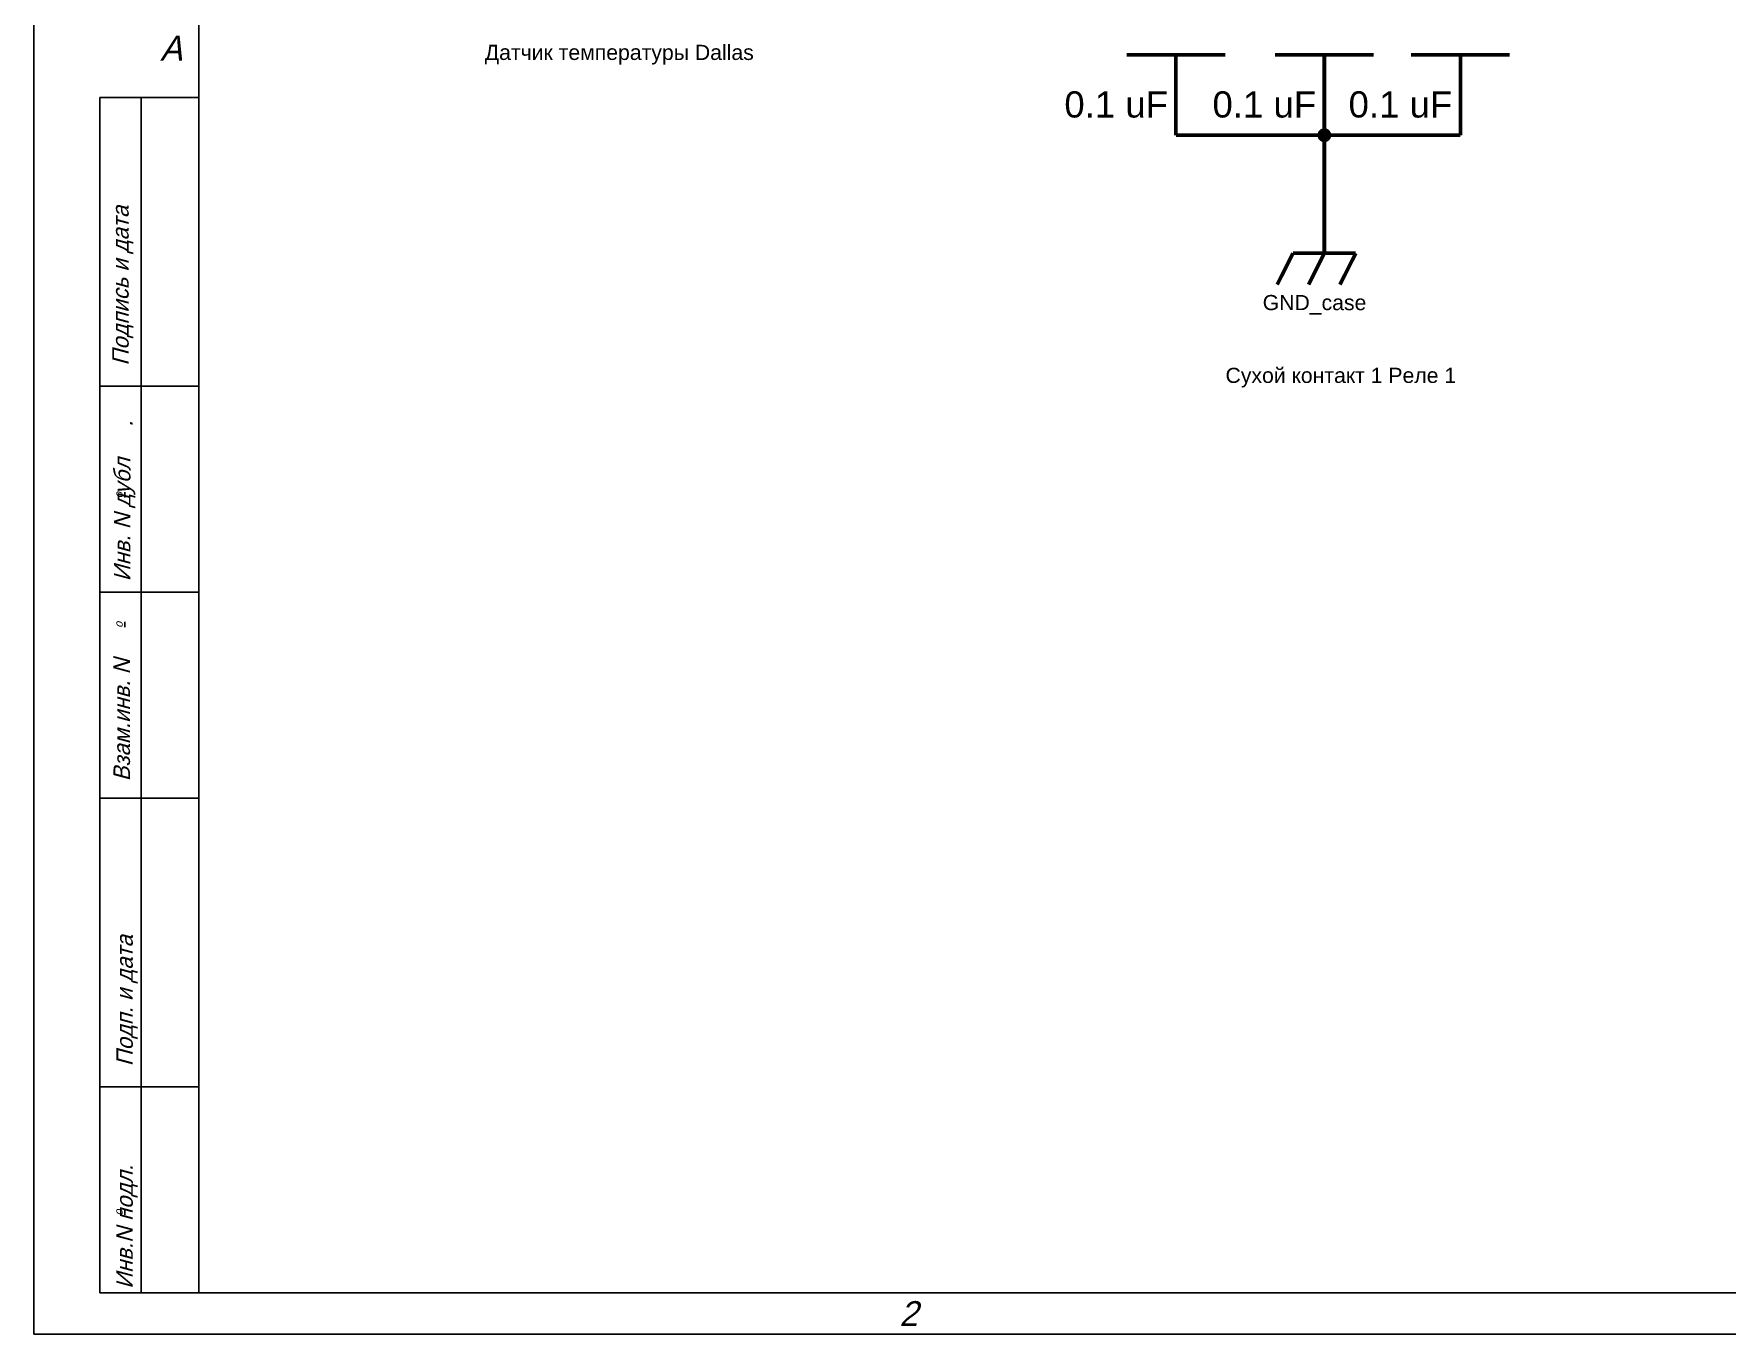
# Model space of a CAD drawing. Header units: millimetres. Extents: x 0 to 420, y 0 to 297.
# Drawn here: x 0 to 205.4, y 0 to 157.7 of the extents above; entities that cross this region are included whole.
import ezdxf
from ezdxf.enums import TextEntityAlignment as Align

# ---------------------------------------------------------------- set-up
doc = ezdxf.new("R2010")
doc.units = ezdxf.units.MM
doc.layers.add('FORMATKA', color=12, linetype='Continuous')
doc.layers.add('Sheet', color=255, linetype='Continuous')
doc.styles.get("Standard").update_dxf_attribs({"font": 'arial.ttf'})
doc.styles.add('TXT', font='tx.shx', dxfattribs={"oblique": 15, "height": 2})

# ---------------------------------------------------------------- blocks, each defined once
blk = doc.blocks.new('A$C4EF315D5')
at = {"layer": 'FORMATKA', "color": 4}
for p, q in [((29.54, -167.06), (41.54, -167.06)), ((29.54, -312.06), (29.54, -167.06)), ((34.54, -312.06), (34.54, -167.06)), ((41.54, -202.06), (29.54, -202.06)), ((41.54, -227.06), (29.54, -227.06)), ((41.54, -252.06), (29.54, -252.06)), ((41.54, -287.06), (29.54, -287.06)), ((41.54, -312.06), (29.54, -312.06))]:
    blk.add_line(p, q, dxfattribs=at)
at = {"layer": 'FORMATKA'}
for p, q in [((32.54, -215.57), (32.54, -214.94)), ((32.54, -231.3), (32.54, -230.67)), ((32.54, -302.59), (32.54, -301.96))]:
    blk.add_line(p, q, dxfattribs=at)
at = {"layer": 'FORMATKA', "color": 12}
blk.add_lwpolyline([(21.52, -317.06), (21.52, -20.06), (441.52, -20.06), (441.52, -317.06)], close=True, dxfattribs=at)
at = {"layer": 'FORMATKA', "color": 4}
blk.add_lwpolyline([(41.52, -312.06), (41.52, -25.06), (436.52, -25.06), (436.52, -312.06), (41.52, -312.06)], dxfattribs=at)
at = {"layer": 'FORMATKA', "color": 12, "style": 'TXT', "oblique": 15}
for s, p in [('А', (36.84, -162.56)), ('2', (126.52, -316.06))]:
    blk.add_text(s, height=3, dxfattribs=at).set_placement(p)
at = {"layer": 'FORMATKA', "style": 'TXT', "oblique": 15}
for s, height, p in [('Подпись и дата', 2, (33.02, -199.56)), ('.', 2, (33.51, -206.99)), ('Инв. N дубл', 2, (33.23, -225.73)), ('о', 1, (32.3, -215.65)), ('о', 1, (32.3, -231.38)), ('Взам.инв. N', 2, (33.18, -249.99)), ('Подп. и дата', 2, (33.52, -284.56)), ('Инв.N подл.', 2, (33.52, -311.56)), ('о', 1, (32.3, -302.68))]:
    blk.add_text(s, height=height, rotation=90, dxfattribs=at).set_placement(p)
for tag, height, rotation, p in [('ОБОЗНАЧЕНИЕ', 3.8, 180, (77.02, -30.56)), ('ПЕРВ.ПРИМЕНЕНИЕ', 3.3, 90, (39.52, -55.56))]:
    blk.add_attdef(tag, text='', height=height, rotation=rotation, dxfattribs=at).set_placement(p, align=Align.CENTER)
for tag, height, p in [('ОБОЗНАЧЕНИЕ', 5, (375.52, -268.06)), ('НАИМЕНОВАНИЕ1', 3, (352.02, -280.06)), ('МАСШТАБ', 5, (426.52, -287.06)), ('НАИМЕНОВАНИЕ2', 4, (352.02, -288.06)), ('НАИМЕНОВАНИЕ3', 2.5, (352.02, -295.56))]:
    blk.add_attdef(tag, text='', height=height, dxfattribs=at).set_placement(p, align=Align.CENTER)
for tag, p, height in [('РАЗРАБОТАЛ', (270.02, -285.56), 2), ('ПРОВЕРИЛ', (270.02, -290.56), 2), ('Т.КОНТР', (270.02, -295.56), 2), ('ЛИСТ', (400.02, -296.06), 2.5), ('ЛИСТОВ', (423.02, -296.06), 2.5), ('Н.КОНТР', (270.02, -305.56), 2), ('УТВЕРДИЛ', (270.02, -310.56), 2)]:
    blk.add_attdef(tag, p, '', height=height, dxfattribs=at)

msp = doc.modelspace()

# ---------------------------------------------------------------- linework, layer by layer
at = {"layer": 'Sheet', "color": 0}
for points, const_width in [([(132.55, 155.2), (144.55, 155.2)], 0.45), ([(138.55, 155.2), (138.55, 145.56)], 0.45), ([(150.55, 155.2), (162.55, 155.2)], 0.45), ([(156.55, 155.2), (156.55, 145.56)], 0.45), ([(167.05, 155.2), (179.05, 155.2)], 0.45), ([(173.05, 155.2), (173.05, 145.56)], 0.45), ([(138.55, 152.94), (138.55, 145.44)], 0.45), ([(156.55, 152.94), (156.55, 145.44)], 0.45), ([(173.05, 152.94), (173.05, 145.44)], 0.45), ([(155.79, 145.44), (155.79, 145.48), (155.79, 145.52), (155.8, 145.56), (155.8, 145.59), (155.81, 145.63), (155.82, 145.67), (155.84, 145.71), (155.85, 145.74), (155.86, 145.78), (155.88, 145.81), (155.9, 145.84), (155.91, 145.87), (155.94, 145.9), (155.96, 145.93), (155.99, 145.96), (156.01, 145.98), (156.03, 146.01), (156.07, 146.03), (156.1, 146.05), (156.12, 146.08), (156.15, 146.09), (156.18, 146.11), (156.22, 146.13), (156.26, 146.14), (156.29, 146.16), (156.32, 146.17), (156.36, 146.18), (156.4, 146.19), (156.43, 146.2), (156.47, 146.21), (156.51, 146.21), (156.55, 146.21)], 0.149), ([(155.79, 145.44), (155.79, 145.48), (155.79, 145.52), (155.8, 145.56), (155.8, 145.59), (155.81, 145.63), (155.82, 145.67), (155.84, 145.71), (155.85, 145.74), (155.86, 145.78), (155.88, 145.81), (155.9, 145.84), (155.91, 145.87), (155.94, 145.9), (155.96, 145.93), (155.99, 145.96), (156.01, 145.98), (156.03, 146.01), (156.07, 146.03), (156.1, 146.05), (156.12, 146.08), (156.15, 146.09), (156.18, 146.11), (156.22, 146.13), (156.26, 146.14), (156.29, 146.16), (156.32, 146.17), (156.36, 146.18), (156.4, 146.19), (156.43, 146.2), (156.47, 146.21), (156.51, 146.21), (156.55, 146.21)], 0.149), ([(155.79, 145.44), (155.79, 145.48), (155.79, 145.52), (155.8, 145.56), (155.8, 145.59), (155.81, 145.63), (155.82, 145.67), (155.84, 145.71), (155.85, 145.74), (155.86, 145.78), (155.88, 145.81), (155.9, 145.84), (155.91, 145.87), (155.94, 145.9), (155.96, 145.93), (155.99, 145.96), (156.01, 145.98), (156.03, 146.01), (156.07, 146.03), (156.1, 146.05), (156.12, 146.08), (156.15, 146.09), (156.18, 146.11), (156.22, 146.13), (156.26, 146.14), (156.29, 146.16), (156.32, 146.17), (156.36, 146.18), (156.4, 146.19), (156.43, 146.2), (156.47, 146.21), (156.51, 146.21), (156.55, 146.21)], 0.149), ([(155.79, 145.44), (155.79, 145.48), (155.79, 145.52), (155.8, 145.56), (155.8, 145.59), (155.81, 145.63), (155.82, 145.67), (155.84, 145.71), (155.85, 145.74), (155.86, 145.78), (155.88, 145.81), (155.9, 145.84), (155.91, 145.87), (155.94, 145.9), (155.96, 145.93), (155.99, 145.96), (156.01, 145.98), (156.03, 146.01), (156.07, 146.03), (156.1, 146.05), (156.12, 146.08), (156.15, 146.09), (156.18, 146.11), (156.22, 146.13), (156.26, 146.14), (156.29, 146.16), (156.32, 146.17), (156.36, 146.18), (156.4, 146.19), (156.43, 146.2), (156.47, 146.21), (156.51, 146.21), (156.55, 146.21)], 0.149), ([(155.79, 145.44), (155.79, 145.48), (155.79, 145.52), (155.8, 145.56), (155.8, 145.59), (155.81, 145.63), (155.82, 145.67), (155.84, 145.71), (155.85, 145.74), (155.86, 145.78), (155.88, 145.81), (155.9, 145.84), (155.91, 145.87), (155.94, 145.9), (155.96, 145.93), (155.99, 145.96), (156.01, 145.98), (156.03, 146.01), (156.07, 146.03), (156.1, 146.05), (156.12, 146.08), (156.15, 146.09), (156.18, 146.11), (156.22, 146.13), (156.26, 146.14), (156.29, 146.16), (156.32, 146.17), (156.36, 146.18), (156.4, 146.19), (156.43, 146.2), (156.47, 146.21), (156.51, 146.21), (156.55, 146.21)], 0.149), ([(155.79, 145.44), (155.79, 145.48), (155.79, 145.52), (155.8, 145.56), (155.8, 145.59), (155.81, 145.63), (155.82, 145.67), (155.84, 145.71), (155.85, 145.74), (155.86, 145.78), (155.88, 145.81), (155.9, 145.84), (155.91, 145.87), (155.94, 145.9), (155.96, 145.93), (155.99, 145.96), (156.01, 145.98), (156.03, 146.01), (156.07, 146.03), (156.1, 146.05), (156.12, 146.08), (156.15, 146.09), (156.18, 146.11), (156.22, 146.13), (156.26, 146.14), (156.29, 146.16), (156.32, 146.17), (156.36, 146.18), (156.4, 146.19), (156.43, 146.2), (156.47, 146.21), (156.51, 146.21), (156.55, 146.21)], 0.149), ([(155.79, 145.44), (155.79, 145.48), (155.79, 145.52), (155.8, 145.56), (155.8, 145.59), (155.81, 145.63), (155.82, 145.67), (155.84, 145.71), (155.85, 145.74), (155.86, 145.78), (155.88, 145.81), (155.9, 145.84), (155.91, 145.87), (155.94, 145.9), (155.96, 145.93), (155.99, 145.96), (156.01, 145.98), (156.03, 146.01), (156.07, 146.03), (156.1, 146.05), (156.12, 146.08), (156.15, 146.09), (156.18, 146.11), (156.22, 146.13), (156.26, 146.14), (156.29, 146.16), (156.32, 146.17), (156.36, 146.18), (156.4, 146.19), (156.43, 146.2), (156.47, 146.21), (156.51, 146.21), (156.55, 146.21)], 0.149), ([(155.79, 145.44), (155.79, 145.48), (155.79, 145.52), (155.8, 145.56), (155.8, 145.59), (155.81, 145.63), (155.82, 145.67), (155.84, 145.71), (155.85, 145.74), (155.86, 145.78), (155.88, 145.81), (155.9, 145.84), (155.91, 145.87), (155.94, 145.9), (155.96, 145.93), (155.99, 145.96), (156.01, 145.98), (156.03, 146.01), (156.07, 146.03), (156.1, 146.05), (156.12, 146.08), (156.15, 146.09), (156.18, 146.11), (156.22, 146.13), (156.26, 146.14), (156.29, 146.16), (156.32, 146.17), (156.36, 146.18), (156.4, 146.19), (156.43, 146.2), (156.47, 146.21), (156.51, 146.21), (156.55, 146.21)], 0.149), ([(155.79, 145.44), (155.79, 145.48), (155.79, 145.52), (155.8, 145.56), (155.8, 145.59), (155.81, 145.63), (155.82, 145.67), (155.84, 145.71), (155.85, 145.74), (155.86, 145.78), (155.88, 145.81), (155.9, 145.84), (155.91, 145.87), (155.94, 145.9), (155.96, 145.93), (155.99, 145.96), (156.01, 145.98), (156.03, 146.01), (156.07, 146.03), (156.1, 146.05), (156.12, 146.08), (156.15, 146.09), (156.18, 146.11), (156.22, 146.13), (156.26, 146.14), (156.29, 146.16), (156.32, 146.17), (156.36, 146.18), (156.4, 146.19), (156.43, 146.2), (156.47, 146.21), (156.51, 146.21), (156.55, 146.21)], 0.149), ([(155.79, 145.44), (155.79, 145.48), (155.79, 145.52), (155.8, 145.56), (155.8, 145.59), (155.81, 145.63), (155.82, 145.67), (155.84, 145.71), (155.85, 145.74), (155.86, 145.78), (155.88, 145.81), (155.9, 145.84), (155.91, 145.87), (155.94, 145.9), (155.96, 145.93), (155.99, 145.96), (156.01, 145.98), (156.03, 146.01), (156.07, 146.03), (156.1, 146.05), (156.12, 146.08), (156.15, 146.09), (156.18, 146.11), (156.22, 146.13), (156.26, 146.14), (156.29, 146.16), (156.32, 146.17), (156.36, 146.18), (156.4, 146.19), (156.43, 146.2), (156.47, 146.21), (156.51, 146.21), (156.55, 146.21)], 0.149), ([(155.79, 145.44), (155.79, 145.48), (155.79, 145.52), (155.8, 145.56), (155.8, 145.59), (155.81, 145.63), (155.82, 145.67), (155.84, 145.71), (155.85, 145.74), (155.86, 145.78), (155.88, 145.81), (155.9, 145.84), (155.91, 145.87), (155.94, 145.9), (155.96, 145.93), (155.99, 145.96), (156.01, 145.98), (156.03, 146.01), (156.07, 146.03), (156.1, 146.05), (156.12, 146.08), (156.15, 146.09), (156.18, 146.11), (156.22, 146.13), (156.26, 146.14), (156.29, 146.16), (156.32, 146.17), (156.36, 146.18), (156.4, 146.19), (156.43, 146.2), (156.47, 146.21), (156.51, 146.21), (156.55, 146.21)], 0.149), ([(155.79, 145.44), (155.79, 145.48), (155.79, 145.52), (155.8, 145.56), (155.8, 145.59), (155.81, 145.63), (155.82, 145.67), (155.84, 145.71), (155.85, 145.74), (155.86, 145.78), (155.88, 145.81), (155.9, 145.84), (155.91, 145.87), (155.94, 145.9), (155.96, 145.93), (155.99, 145.96), (156.01, 145.98), (156.03, 146.01), (156.07, 146.03), (156.1, 146.05), (156.12, 146.08), (156.15, 146.09), (156.18, 146.11), (156.22, 146.13), (156.26, 146.14), (156.29, 146.16), (156.32, 146.17), (156.36, 146.18), (156.4, 146.19), (156.43, 146.2), (156.47, 146.21), (156.51, 146.21), (156.55, 146.21)], 0.149), ([(155.79, 145.44), (155.79, 145.48), (155.79, 145.52), (155.8, 145.56), (155.8, 145.59), (155.81, 145.63), (155.82, 145.67), (155.84, 145.71), (155.85, 145.74), (155.86, 145.78), (155.88, 145.81), (155.9, 145.84), (155.91, 145.87), (155.94, 145.9), (155.96, 145.93), (155.99, 145.96), (156.01, 145.98), (156.03, 146.01), (156.07, 146.03), (156.1, 146.05), (156.12, 146.08), (156.15, 146.09), (156.18, 146.11), (156.22, 146.13), (156.26, 146.14), (156.29, 146.16), (156.32, 146.17), (156.36, 146.18), (156.4, 146.19), (156.43, 146.2), (156.47, 146.21), (156.51, 146.21), (156.55, 146.21)], 0.149), ([(155.79, 145.44), (155.79, 145.48), (155.79, 145.52), (155.8, 145.56), (155.8, 145.59), (155.81, 145.63), (155.82, 145.67), (155.84, 145.71), (155.85, 145.74), (155.86, 145.78), (155.88, 145.81), (155.9, 145.84), (155.91, 145.87), (155.94, 145.9), (155.96, 145.93), (155.99, 145.96), (156.01, 145.98), (156.03, 146.01), (156.07, 146.03), (156.1, 146.05), (156.12, 146.08), (156.15, 146.09), (156.18, 146.11), (156.22, 146.13), (156.26, 146.14), (156.29, 146.16), (156.32, 146.17), (156.36, 146.18), (156.4, 146.19), (156.43, 146.2), (156.47, 146.21), (156.51, 146.21), (156.55, 146.21)], 0.149), ([(156.55, 146.21), (156.55, 146.21)], 0.149), ([(156.55, 146.21), (156.59, 146.21), (156.63, 146.21), (156.67, 146.2), (156.7, 146.19), (156.74, 146.18), (156.78, 146.17), (156.81, 146.16), (156.84, 146.14), (156.88, 146.13), (156.92, 146.11), (156.95, 146.09), (156.98, 146.08), (157, 146.05), (157.03, 146.03), (157.07, 146.01), (157.09, 145.98), (157.11, 145.96), (157.14, 145.93), (157.16, 145.9), (157.18, 145.87), (157.2, 145.84), (157.22, 145.81), (157.24, 145.78), (157.25, 145.74), (157.26, 145.71), (157.28, 145.67), (157.29, 145.63), (157.3, 145.59), (157.3, 145.56), (157.31, 145.52), (157.31, 145.48), (157.31, 145.44)], 0.149), ([(156.55, 146.21), (156.55, 146.21)], 0.149), ([(156.55, 146.21), (156.59, 146.21), (156.63, 146.21), (156.67, 146.2), (156.7, 146.19), (156.74, 146.18), (156.78, 146.17), (156.81, 146.16), (156.84, 146.14), (156.88, 146.13), (156.92, 146.11), (156.95, 146.09), (156.98, 146.08), (157, 146.05), (157.03, 146.03), (157.07, 146.01), (157.09, 145.98), (157.11, 145.96), (157.14, 145.93), (157.16, 145.9), (157.18, 145.87), (157.2, 145.84), (157.22, 145.81), (157.24, 145.78), (157.25, 145.74), (157.26, 145.71), (157.28, 145.67), (157.29, 145.63), (157.3, 145.59), (157.3, 145.56), (157.31, 145.52), (157.31, 145.48), (157.31, 145.44)], 0.149), ([(156.55, 146.21), (156.55, 146.21)], 0.149), ([(156.55, 146.21), (156.59, 146.21), (156.63, 146.21), (156.67, 146.2), (156.7, 146.19), (156.74, 146.18), (156.78, 146.17), (156.81, 146.16), (156.84, 146.14), (156.88, 146.13), (156.92, 146.11), (156.95, 146.09), (156.98, 146.08), (157, 146.05), (157.03, 146.03), (157.07, 146.01), (157.09, 145.98), (157.11, 145.96), (157.14, 145.93), (157.16, 145.9), (157.18, 145.87), (157.2, 145.84), (157.22, 145.81), (157.24, 145.78), (157.25, 145.74), (157.26, 145.71), (157.28, 145.67), (157.29, 145.63), (157.3, 145.59), (157.3, 145.56), (157.31, 145.52), (157.31, 145.48), (157.31, 145.44)], 0.149), ([(156.55, 146.21), (156.55, 146.21)], 0.149), ([(156.55, 146.21), (156.59, 146.21), (156.63, 146.21), (156.67, 146.2), (156.7, 146.19), (156.74, 146.18), (156.78, 146.17), (156.81, 146.16), (156.84, 146.14), (156.88, 146.13), (156.92, 146.11), (156.95, 146.09), (156.98, 146.08), (157, 146.05), (157.03, 146.03), (157.07, 146.01), (157.09, 145.98), (157.11, 145.96), (157.14, 145.93), (157.16, 145.9), (157.18, 145.87), (157.2, 145.84), (157.22, 145.81), (157.24, 145.78), (157.25, 145.74), (157.26, 145.71), (157.28, 145.67), (157.29, 145.63), (157.3, 145.59), (157.3, 145.56), (157.31, 145.52), (157.31, 145.48), (157.31, 145.44)], 0.149), ([(156.55, 146.21), (156.55, 146.21)], 0.149), ([(156.55, 146.21), (156.59, 146.21), (156.63, 146.21), (156.67, 146.2), (156.7, 146.19), (156.74, 146.18), (156.78, 146.17), (156.81, 146.16), (156.84, 146.14), (156.88, 146.13), (156.92, 146.11), (156.95, 146.09), (156.98, 146.08), (157, 146.05), (157.03, 146.03), (157.07, 146.01), (157.09, 145.98), (157.11, 145.96), (157.14, 145.93), (157.16, 145.9), (157.18, 145.87), (157.2, 145.84), (157.22, 145.81), (157.24, 145.78), (157.25, 145.74), (157.26, 145.71), (157.28, 145.67), (157.29, 145.63), (157.3, 145.59), (157.3, 145.56), (157.31, 145.52), (157.31, 145.48), (157.31, 145.44)], 0.149), ([(156.55, 146.21), (156.55, 146.21)], 0.149), ([(156.55, 146.21), (156.59, 146.21), (156.63, 146.21), (156.67, 146.2), (156.7, 146.19), (156.74, 146.18), (156.78, 146.17), (156.81, 146.16), (156.84, 146.14), (156.88, 146.13), (156.92, 146.11), (156.95, 146.09), (156.98, 146.08), (157, 146.05), (157.03, 146.03), (157.07, 146.01), (157.09, 145.98), (157.11, 145.96), (157.14, 145.93), (157.16, 145.9), (157.18, 145.87), (157.2, 145.84), (157.22, 145.81), (157.24, 145.78), (157.25, 145.74), (157.26, 145.71), (157.28, 145.67), (157.29, 145.63), (157.3, 145.59), (157.3, 145.56), (157.31, 145.52), (157.31, 145.48), (157.31, 145.44)], 0.149), ([(156.55, 146.21), (156.55, 146.21)], 0.149), ([(156.55, 146.21), (156.59, 146.21), (156.63, 146.21), (156.67, 146.2), (156.7, 146.19), (156.74, 146.18), (156.78, 146.17), (156.81, 146.16), (156.84, 146.14), (156.88, 146.13), (156.92, 146.11), (156.95, 146.09), (156.98, 146.08), (157, 146.05), (157.03, 146.03), (157.07, 146.01), (157.09, 145.98), (157.11, 145.96), (157.14, 145.93), (157.16, 145.9), (157.18, 145.87), (157.2, 145.84), (157.22, 145.81), (157.24, 145.78), (157.25, 145.74), (157.26, 145.71), (157.28, 145.67), (157.29, 145.63), (157.3, 145.59), (157.3, 145.56), (157.31, 145.52), (157.31, 145.48), (157.31, 145.44)], 0.149), ([(156.55, 146.21), (156.55, 146.21)], 0.149), ([(156.55, 146.21), (156.59, 146.21), (156.63, 146.21), (156.67, 146.2), (156.7, 146.19), (156.74, 146.18), (156.78, 146.17), (156.81, 146.16), (156.84, 146.14), (156.88, 146.13), (156.92, 146.11), (156.95, 146.09), (156.98, 146.08), (157, 146.05), (157.03, 146.03), (157.07, 146.01), (157.09, 145.98), (157.11, 145.96), (157.14, 145.93), (157.16, 145.9), (157.18, 145.87), (157.2, 145.84), (157.22, 145.81), (157.24, 145.78), (157.25, 145.74), (157.26, 145.71), (157.28, 145.67), (157.29, 145.63), (157.3, 145.59), (157.3, 145.56), (157.31, 145.52), (157.31, 145.48), (157.31, 145.44)], 0.149), ([(156.55, 146.21), (156.55, 146.21)], 0.149), ([(156.55, 146.21), (156.59, 146.21), (156.63, 146.21), (156.67, 146.2), (156.7, 146.19), (156.74, 146.18), (156.78, 146.17), (156.81, 146.16), (156.84, 146.14), (156.88, 146.13), (156.92, 146.11), (156.95, 146.09), (156.98, 146.08), (157, 146.05), (157.03, 146.03), (157.07, 146.01), (157.09, 145.98), (157.11, 145.96), (157.14, 145.93), (157.16, 145.9), (157.18, 145.87), (157.2, 145.84), (157.22, 145.81), (157.24, 145.78), (157.25, 145.74), (157.26, 145.71), (157.28, 145.67), (157.29, 145.63), (157.3, 145.59), (157.3, 145.56), (157.31, 145.52), (157.31, 145.48), (157.31, 145.44)], 0.149), ([(156.55, 146.21), (156.55, 146.21)], 0.149), ([(156.55, 146.21), (156.59, 146.21), (156.63, 146.21), (156.67, 146.2), (156.7, 146.19), (156.74, 146.18), (156.78, 146.17), (156.81, 146.16), (156.84, 146.14), (156.88, 146.13), (156.92, 146.11), (156.95, 146.09), (156.98, 146.08), (157, 146.05), (157.03, 146.03), (157.07, 146.01), (157.09, 145.98), (157.11, 145.96), (157.14, 145.93), (157.16, 145.9), (157.18, 145.87), (157.2, 145.84), (157.22, 145.81), (157.24, 145.78), (157.25, 145.74), (157.26, 145.71), (157.28, 145.67), (157.29, 145.63), (157.3, 145.59), (157.3, 145.56), (157.31, 145.52), (157.31, 145.48), (157.31, 145.44)], 0.149), ([(156.55, 146.21), (156.55, 146.21)], 0.149), ([(156.55, 146.21), (156.59, 146.21), (156.63, 146.21), (156.67, 146.2), (156.7, 146.19), (156.74, 146.18), (156.78, 146.17), (156.81, 146.16), (156.84, 146.14), (156.88, 146.13), (156.92, 146.11), (156.95, 146.09), (156.98, 146.08), (157, 146.05), (157.03, 146.03), (157.07, 146.01), (157.09, 145.98), (157.11, 145.96), (157.14, 145.93), (157.16, 145.9), (157.18, 145.87), (157.2, 145.84), (157.22, 145.81), (157.24, 145.78), (157.25, 145.74), (157.26, 145.71), (157.28, 145.67), (157.29, 145.63), (157.3, 145.59), (157.3, 145.56), (157.31, 145.52), (157.31, 145.48), (157.31, 145.44)], 0.149), ([(156.55, 146.21), (156.55, 146.21)], 0.149), ([(156.55, 146.21), (156.59, 146.21), (156.63, 146.21), (156.67, 146.2), (156.7, 146.19), (156.74, 146.18), (156.78, 146.17), (156.81, 146.16), (156.84, 146.14), (156.88, 146.13), (156.92, 146.11), (156.95, 146.09), (156.98, 146.08), (157, 146.05), (157.03, 146.03), (157.07, 146.01), (157.09, 145.98), (157.11, 145.96), (157.14, 145.93), (157.16, 145.9), (157.18, 145.87), (157.2, 145.84), (157.22, 145.81), (157.24, 145.78), (157.25, 145.74), (157.26, 145.71), (157.28, 145.67), (157.29, 145.63), (157.3, 145.59), (157.3, 145.56), (157.31, 145.52), (157.31, 145.48), (157.31, 145.44)], 0.149), ([(156.55, 146.21), (156.55, 146.21)], 0.149), ([(156.55, 146.21), (156.59, 146.21), (156.63, 146.21), (156.67, 146.2), (156.7, 146.19), (156.74, 146.18), (156.78, 146.17), (156.81, 146.16), (156.84, 146.14), (156.88, 146.13), (156.92, 146.11), (156.95, 146.09), (156.98, 146.08), (157, 146.05), (157.03, 146.03), (157.07, 146.01), (157.09, 145.98), (157.11, 145.96), (157.14, 145.93), (157.16, 145.9), (157.18, 145.87), (157.2, 145.84), (157.22, 145.81), (157.24, 145.78), (157.25, 145.74), (157.26, 145.71), (157.28, 145.67), (157.29, 145.63), (157.3, 145.59), (157.3, 145.56), (157.31, 145.52), (157.31, 145.48), (157.31, 145.44)], 0.149), ([(156.55, 146.21), (156.55, 146.21)], 0.149), ([(156.55, 146.21), (156.59, 146.21), (156.63, 146.21), (156.67, 146.2), (156.7, 146.19), (156.74, 146.18), (156.78, 146.17), (156.81, 146.16), (156.84, 146.14), (156.88, 146.13), (156.92, 146.11), (156.95, 146.09), (156.98, 146.08), (157, 146.05), (157.03, 146.03), (157.07, 146.01), (157.09, 145.98), (157.11, 145.96), (157.14, 145.93), (157.16, 145.9), (157.18, 145.87), (157.2, 145.84), (157.22, 145.81), (157.24, 145.78), (157.25, 145.74), (157.26, 145.71), (157.28, 145.67), (157.29, 145.63), (157.3, 145.59), (157.3, 145.56), (157.31, 145.52), (157.31, 145.48), (157.31, 145.44)], 0.149), ([(173.05, 145.44), (156.55, 145.44), (138.55, 145.44)], 0.45), ([(156.55, 144.68), (156.51, 144.68), (156.47, 144.68), (156.43, 144.69), (156.4, 144.7), (156.36, 144.7), (156.32, 144.71), (156.29, 144.73), (156.26, 144.74), (156.22, 144.75), (156.18, 144.78), (156.15, 144.79), (156.12, 144.81), (156.1, 144.83), (156.07, 144.86), (156.03, 144.88), (156.01, 144.9), (155.99, 144.93), (155.96, 144.96), (155.94, 144.99), (155.91, 145.01), (155.9, 145.05), (155.88, 145.08), (155.86, 145.11), (155.85, 145.15), (155.84, 145.18), (155.82, 145.21), (155.81, 145.25), (155.8, 145.29), (155.8, 145.32), (155.79, 145.36), (155.79, 145.4), (155.79, 145.44)], 0.149), ([(155.79, 145.44), (155.79, 145.44)], 0.149), ([(156.55, 144.68), (156.51, 144.68), (156.47, 144.68), (156.43, 144.69), (156.4, 144.7), (156.36, 144.7), (156.32, 144.71), (156.29, 144.73), (156.26, 144.74), (156.22, 144.75), (156.18, 144.78), (156.15, 144.79), (156.12, 144.81), (156.1, 144.83), (156.07, 144.86), (156.03, 144.88), (156.01, 144.9), (155.99, 144.93), (155.96, 144.96), (155.94, 144.99), (155.91, 145.01), (155.9, 145.05), (155.88, 145.08), (155.86, 145.11), (155.85, 145.15), (155.84, 145.18), (155.82, 145.21), (155.81, 145.25), (155.8, 145.29), (155.8, 145.32), (155.79, 145.36), (155.79, 145.4), (155.79, 145.44)], 0.149), ([(155.79, 145.44), (155.79, 145.44)], 0.149), ([(156.55, 144.68), (156.51, 144.68), (156.47, 144.68), (156.43, 144.69), (156.4, 144.7), (156.36, 144.7), (156.32, 144.71), (156.29, 144.73), (156.26, 144.74), (156.22, 144.75), (156.18, 144.78), (156.15, 144.79), (156.12, 144.81), (156.1, 144.83), (156.07, 144.86), (156.03, 144.88), (156.01, 144.9), (155.99, 144.93), (155.96, 144.96), (155.94, 144.99), (155.91, 145.01), (155.9, 145.05), (155.88, 145.08), (155.86, 145.11), (155.85, 145.15), (155.84, 145.18), (155.82, 145.21), (155.81, 145.25), (155.8, 145.29), (155.8, 145.32), (155.79, 145.36), (155.79, 145.4), (155.79, 145.44)], 0.149), ([(155.79, 145.44), (155.79, 145.44)], 0.149), ([(156.55, 144.68), (156.51, 144.68), (156.47, 144.68), (156.43, 144.69), (156.4, 144.7), (156.36, 144.7), (156.32, 144.71), (156.29, 144.73), (156.26, 144.74), (156.22, 144.75), (156.18, 144.78), (156.15, 144.79), (156.12, 144.81), (156.1, 144.83), (156.07, 144.86), (156.03, 144.88), (156.01, 144.9), (155.99, 144.93), (155.96, 144.96), (155.94, 144.99), (155.91, 145.01), (155.9, 145.05), (155.88, 145.08), (155.86, 145.11), (155.85, 145.15), (155.84, 145.18), (155.82, 145.21), (155.81, 145.25), (155.8, 145.29), (155.8, 145.32), (155.79, 145.36), (155.79, 145.4), (155.79, 145.44)], 0.149), ([(155.79, 145.44), (155.79, 145.44)], 0.149), ([(156.55, 144.68), (156.51, 144.68), (156.47, 144.68), (156.43, 144.69), (156.4, 144.7), (156.36, 144.7), (156.32, 144.71), (156.29, 144.73), (156.26, 144.74), (156.22, 144.75), (156.18, 144.78), (156.15, 144.79), (156.12, 144.81), (156.1, 144.83), (156.07, 144.86), (156.03, 144.88), (156.01, 144.9), (155.99, 144.93), (155.96, 144.96), (155.94, 144.99), (155.91, 145.01), (155.9, 145.05), (155.88, 145.08), (155.86, 145.11), (155.85, 145.15), (155.84, 145.18), (155.82, 145.21), (155.81, 145.25), (155.8, 145.29), (155.8, 145.32), (155.79, 145.36), (155.79, 145.4), (155.79, 145.44)], 0.149), ([(155.79, 145.44), (155.79, 145.44)], 0.149), ([(156.55, 144.68), (156.51, 144.68), (156.47, 144.68), (156.43, 144.69), (156.4, 144.7), (156.36, 144.7), (156.32, 144.71), (156.29, 144.73), (156.26, 144.74), (156.22, 144.75), (156.18, 144.78), (156.15, 144.79), (156.12, 144.81), (156.1, 144.83), (156.07, 144.86), (156.03, 144.88), (156.01, 144.9), (155.99, 144.93), (155.96, 144.96), (155.94, 144.99), (155.91, 145.01), (155.9, 145.05), (155.88, 145.08), (155.86, 145.11), (155.85, 145.15), (155.84, 145.18), (155.82, 145.21), (155.81, 145.25), (155.8, 145.29), (155.8, 145.32), (155.79, 145.36), (155.79, 145.4), (155.79, 145.44)], 0.149), ([(155.79, 145.44), (155.79, 145.44)], 0.149), ([(156.55, 144.68), (156.51, 144.68), (156.47, 144.68), (156.43, 144.69), (156.4, 144.7), (156.36, 144.7), (156.32, 144.71), (156.29, 144.73), (156.26, 144.74), (156.22, 144.75), (156.18, 144.78), (156.15, 144.79), (156.12, 144.81), (156.1, 144.83), (156.07, 144.86), (156.03, 144.88), (156.01, 144.9), (155.99, 144.93), (155.96, 144.96), (155.94, 144.99), (155.91, 145.01), (155.9, 145.05), (155.88, 145.08), (155.86, 145.11), (155.85, 145.15), (155.84, 145.18), (155.82, 145.21), (155.81, 145.25), (155.8, 145.29), (155.8, 145.32), (155.79, 145.36), (155.79, 145.4), (155.79, 145.44)], 0.149), ([(155.79, 145.44), (155.79, 145.44)], 0.149), ([(156.55, 144.68), (156.51, 144.68), (156.47, 144.68), (156.43, 144.69), (156.4, 144.7), (156.36, 144.7), (156.32, 144.71), (156.29, 144.73), (156.26, 144.74), (156.22, 144.75), (156.18, 144.78), (156.15, 144.79), (156.12, 144.81), (156.1, 144.83), (156.07, 144.86), (156.03, 144.88), (156.01, 144.9), (155.99, 144.93), (155.96, 144.96), (155.94, 144.99), (155.91, 145.01), (155.9, 145.05), (155.88, 145.08), (155.86, 145.11), (155.85, 145.15), (155.84, 145.18), (155.82, 145.21), (155.81, 145.25), (155.8, 145.29), (155.8, 145.32), (155.79, 145.36), (155.79, 145.4), (155.79, 145.44)], 0.149), ([(155.79, 145.44), (155.79, 145.44)], 0.149), ([(156.55, 144.68), (156.51, 144.68), (156.47, 144.68), (156.43, 144.69), (156.4, 144.7), (156.36, 144.7), (156.32, 144.71), (156.29, 144.73), (156.26, 144.74), (156.22, 144.75), (156.18, 144.78), (156.15, 144.79), (156.12, 144.81), (156.1, 144.83), (156.07, 144.86), (156.03, 144.88), (156.01, 144.9), (155.99, 144.93), (155.96, 144.96), (155.94, 144.99), (155.91, 145.01), (155.9, 145.05), (155.88, 145.08), (155.86, 145.11), (155.85, 145.15), (155.84, 145.18), (155.82, 145.21), (155.81, 145.25), (155.8, 145.29), (155.8, 145.32), (155.79, 145.36), (155.79, 145.4), (155.79, 145.44)], 0.149), ([(155.79, 145.44), (155.79, 145.44)], 0.149), ([(156.55, 144.68), (156.51, 144.68), (156.47, 144.68), (156.43, 144.69), (156.4, 144.7), (156.36, 144.7), (156.32, 144.71), (156.29, 144.73), (156.26, 144.74), (156.22, 144.75), (156.18, 144.78), (156.15, 144.79), (156.12, 144.81), (156.1, 144.83), (156.07, 144.86), (156.03, 144.88), (156.01, 144.9), (155.99, 144.93), (155.96, 144.96), (155.94, 144.99), (155.91, 145.01), (155.9, 145.05), (155.88, 145.08), (155.86, 145.11), (155.85, 145.15), (155.84, 145.18), (155.82, 145.21), (155.81, 145.25), (155.8, 145.29), (155.8, 145.32), (155.79, 145.36), (155.79, 145.4), (155.79, 145.44)], 0.149), ([(155.79, 145.44), (155.79, 145.44)], 0.149), ([(156.55, 144.68), (156.51, 144.68), (156.47, 144.68), (156.43, 144.69), (156.4, 144.7), (156.36, 144.7), (156.32, 144.71), (156.29, 144.73), (156.26, 144.74), (156.22, 144.75), (156.18, 144.78), (156.15, 144.79), (156.12, 144.81), (156.1, 144.83), (156.07, 144.86), (156.03, 144.88), (156.01, 144.9), (155.99, 144.93), (155.96, 144.96), (155.94, 144.99), (155.91, 145.01), (155.9, 145.05), (155.88, 145.08), (155.86, 145.11), (155.85, 145.15), (155.84, 145.18), (155.82, 145.21), (155.81, 145.25), (155.8, 145.29), (155.8, 145.32), (155.79, 145.36), (155.79, 145.4), (155.79, 145.44)], 0.149), ([(155.79, 145.44), (155.79, 145.44)], 0.149), ([(156.55, 144.68), (156.51, 144.68), (156.47, 144.68), (156.43, 144.69), (156.4, 144.7), (156.36, 144.7), (156.32, 144.71), (156.29, 144.73), (156.26, 144.74), (156.22, 144.75), (156.18, 144.78), (156.15, 144.79), (156.12, 144.81), (156.1, 144.83), (156.07, 144.86), (156.03, 144.88), (156.01, 144.9), (155.99, 144.93), (155.96, 144.96), (155.94, 144.99), (155.91, 145.01), (155.9, 145.05), (155.88, 145.08), (155.86, 145.11), (155.85, 145.15), (155.84, 145.18), (155.82, 145.21), (155.81, 145.25), (155.8, 145.29), (155.8, 145.32), (155.79, 145.36), (155.79, 145.4), (155.79, 145.44)], 0.149), ([(155.79, 145.44), (155.79, 145.44)], 0.149), ([(156.55, 144.68), (156.51, 144.68), (156.47, 144.68), (156.43, 144.69), (156.4, 144.7), (156.36, 144.7), (156.32, 144.71), (156.29, 144.73), (156.26, 144.74), (156.22, 144.75), (156.18, 144.78), (156.15, 144.79), (156.12, 144.81), (156.1, 144.83), (156.07, 144.86), (156.03, 144.88), (156.01, 144.9), (155.99, 144.93), (155.96, 144.96), (155.94, 144.99), (155.91, 145.01), (155.9, 145.05), (155.88, 145.08), (155.86, 145.11), (155.85, 145.15), (155.84, 145.18), (155.82, 145.21), (155.81, 145.25), (155.8, 145.29), (155.8, 145.32), (155.79, 145.36), (155.79, 145.4), (155.79, 145.44)], 0.149), ([(155.79, 145.44), (155.79, 145.44)], 0.149), ([(156.55, 144.68), (156.51, 144.68), (156.47, 144.68), (156.43, 144.69), (156.4, 144.7), (156.36, 144.7), (156.32, 144.71), (156.29, 144.73), (156.26, 144.74), (156.22, 144.75), (156.18, 144.78), (156.15, 144.79), (156.12, 144.81), (156.1, 144.83), (156.07, 144.86), (156.03, 144.88), (156.01, 144.9), (155.99, 144.93), (155.96, 144.96), (155.94, 144.99), (155.91, 145.01), (155.9, 145.05), (155.88, 145.08), (155.86, 145.11), (155.85, 145.15), (155.84, 145.18), (155.82, 145.21), (155.81, 145.25), (155.8, 145.29), (155.8, 145.32), (155.79, 145.36), (155.79, 145.4), (155.79, 145.44)], 0.149), ([(155.79, 145.44), (155.79, 145.44)], 0.149), ([(156.55, 145.44), (156.55, 134.94)], 0.45), ([(157.31, 145.44), (157.31, 145.4), (157.31, 145.36), (157.3, 145.32), (157.3, 145.29), (157.29, 145.25), (157.28, 145.21), (157.26, 145.18), (157.25, 145.15), (157.24, 145.11), (157.22, 145.08), (157.2, 145.05), (157.18, 145.01), (157.16, 144.99), (157.14, 144.96), (157.11, 144.93), (157.09, 144.9), (157.07, 144.88), (157.03, 144.86), (157, 144.83), (156.98, 144.81), (156.95, 144.79), (156.92, 144.78), (156.88, 144.75), (156.84, 144.74), (156.81, 144.73), (156.78, 144.71), (156.74, 144.7), (156.7, 144.7), (156.67, 144.69), (156.63, 144.68), (156.59, 144.68), (156.55, 144.68)], 0.149), ([(157.31, 145.44), (157.31, 145.4), (157.31, 145.36), (157.3, 145.32), (157.3, 145.29), (157.29, 145.25), (157.28, 145.21), (157.26, 145.18), (157.25, 145.15), (157.24, 145.11), (157.22, 145.08), (157.2, 145.05), (157.18, 145.01), (157.16, 144.99), (157.14, 144.96), (157.11, 144.93), (157.09, 144.9), (157.07, 144.88), (157.03, 144.86), (157, 144.83), (156.98, 144.81), (156.95, 144.79), (156.92, 144.78), (156.88, 144.75), (156.84, 144.74), (156.81, 144.73), (156.78, 144.71), (156.74, 144.7), (156.7, 144.7), (156.67, 144.69), (156.63, 144.68), (156.59, 144.68), (156.55, 144.68)], 0.149), ([(157.31, 145.44), (157.31, 145.4), (157.31, 145.36), (157.3, 145.32), (157.3, 145.29), (157.29, 145.25), (157.28, 145.21), (157.26, 145.18), (157.25, 145.15), (157.24, 145.11), (157.22, 145.08), (157.2, 145.05), (157.18, 145.01), (157.16, 144.99), (157.14, 144.96), (157.11, 144.93), (157.09, 144.9), (157.07, 144.88), (157.03, 144.86), (157, 144.83), (156.98, 144.81), (156.95, 144.79), (156.92, 144.78), (156.88, 144.75), (156.84, 144.74), (156.81, 144.73), (156.78, 144.71), (156.74, 144.7), (156.7, 144.7), (156.67, 144.69), (156.63, 144.68), (156.59, 144.68), (156.55, 144.68)], 0.149), ([(157.31, 145.44), (157.31, 145.4), (157.31, 145.36), (157.3, 145.32), (157.3, 145.29), (157.29, 145.25), (157.28, 145.21), (157.26, 145.18), (157.25, 145.15), (157.24, 145.11), (157.22, 145.08), (157.2, 145.05), (157.18, 145.01), (157.16, 144.99), (157.14, 144.96), (157.11, 144.93), (157.09, 144.9), (157.07, 144.88), (157.03, 144.86), (157, 144.83), (156.98, 144.81), (156.95, 144.79), (156.92, 144.78), (156.88, 144.75), (156.84, 144.74), (156.81, 144.73), (156.78, 144.71), (156.74, 144.7), (156.7, 144.7), (156.67, 144.69), (156.63, 144.68), (156.59, 144.68), (156.55, 144.68)], 0.149), ([(157.31, 145.44), (157.31, 145.4), (157.31, 145.36), (157.3, 145.32), (157.3, 145.29), (157.29, 145.25), (157.28, 145.21), (157.26, 145.18), (157.25, 145.15), (157.24, 145.11), (157.22, 145.08), (157.2, 145.05), (157.18, 145.01), (157.16, 144.99), (157.14, 144.96), (157.11, 144.93), (157.09, 144.9), (157.07, 144.88), (157.03, 144.86), (157, 144.83), (156.98, 144.81), (156.95, 144.79), (156.92, 144.78), (156.88, 144.75), (156.84, 144.74), (156.81, 144.73), (156.78, 144.71), (156.74, 144.7), (156.7, 144.7), (156.67, 144.69), (156.63, 144.68), (156.59, 144.68), (156.55, 144.68)], 0.149), ([(157.31, 145.44), (157.31, 145.4), (157.31, 145.36), (157.3, 145.32), (157.3, 145.29), (157.29, 145.25), (157.28, 145.21), (157.26, 145.18), (157.25, 145.15), (157.24, 145.11), (157.22, 145.08), (157.2, 145.05), (157.18, 145.01), (157.16, 144.99), (157.14, 144.96), (157.11, 144.93), (157.09, 144.9), (157.07, 144.88), (157.03, 144.86), (157, 144.83), (156.98, 144.81), (156.95, 144.79), (156.92, 144.78), (156.88, 144.75), (156.84, 144.74), (156.81, 144.73), (156.78, 144.71), (156.74, 144.7), (156.7, 144.7), (156.67, 144.69), (156.63, 144.68), (156.59, 144.68), (156.55, 144.68)], 0.149), ([(157.31, 145.44), (157.31, 145.4), (157.31, 145.36), (157.3, 145.32), (157.3, 145.29), (157.29, 145.25), (157.28, 145.21), (157.26, 145.18), (157.25, 145.15), (157.24, 145.11), (157.22, 145.08), (157.2, 145.05), (157.18, 145.01), (157.16, 144.99), (157.14, 144.96), (157.11, 144.93), (157.09, 144.9), (157.07, 144.88), (157.03, 144.86), (157, 144.83), (156.98, 144.81), (156.95, 144.79), (156.92, 144.78), (156.88, 144.75), (156.84, 144.74), (156.81, 144.73), (156.78, 144.71), (156.74, 144.7), (156.7, 144.7), (156.67, 144.69), (156.63, 144.68), (156.59, 144.68), (156.55, 144.68)], 0.149), ([(157.31, 145.44), (157.31, 145.4), (157.31, 145.36), (157.3, 145.32), (157.3, 145.29), (157.29, 145.25), (157.28, 145.21), (157.26, 145.18), (157.25, 145.15), (157.24, 145.11), (157.22, 145.08), (157.2, 145.05), (157.18, 145.01), (157.16, 144.99), (157.14, 144.96), (157.11, 144.93), (157.09, 144.9), (157.07, 144.88), (157.03, 144.86), (157, 144.83), (156.98, 144.81), (156.95, 144.79), (156.92, 144.78), (156.88, 144.75), (156.84, 144.74), (156.81, 144.73), (156.78, 144.71), (156.74, 144.7), (156.7, 144.7), (156.67, 144.69), (156.63, 144.68), (156.59, 144.68), (156.55, 144.68)], 0.149), ([(157.31, 145.44), (157.31, 145.4), (157.31, 145.36), (157.3, 145.32), (157.3, 145.29), (157.29, 145.25), (157.28, 145.21), (157.26, 145.18), (157.25, 145.15), (157.24, 145.11), (157.22, 145.08), (157.2, 145.05), (157.18, 145.01), (157.16, 144.99), (157.14, 144.96), (157.11, 144.93), (157.09, 144.9), (157.07, 144.88), (157.03, 144.86), (157, 144.83), (156.98, 144.81), (156.95, 144.79), (156.92, 144.78), (156.88, 144.75), (156.84, 144.74), (156.81, 144.73), (156.78, 144.71), (156.74, 144.7), (156.7, 144.7), (156.67, 144.69), (156.63, 144.68), (156.59, 144.68), (156.55, 144.68)], 0.149), ([(157.31, 145.44), (157.31, 145.4), (157.31, 145.36), (157.3, 145.32), (157.3, 145.29), (157.29, 145.25), (157.28, 145.21), (157.26, 145.18), (157.25, 145.15), (157.24, 145.11), (157.22, 145.08), (157.2, 145.05), (157.18, 145.01), (157.16, 144.99), (157.14, 144.96), (157.11, 144.93), (157.09, 144.9), (157.07, 144.88), (157.03, 144.86), (157, 144.83), (156.98, 144.81), (156.95, 144.79), (156.92, 144.78), (156.88, 144.75), (156.84, 144.74), (156.81, 144.73), (156.78, 144.71), (156.74, 144.7), (156.7, 144.7), (156.67, 144.69), (156.63, 144.68), (156.59, 144.68), (156.55, 144.68)], 0.149), ([(157.31, 145.44), (157.31, 145.4), (157.31, 145.36), (157.3, 145.32), (157.3, 145.29), (157.29, 145.25), (157.28, 145.21), (157.26, 145.18), (157.25, 145.15), (157.24, 145.11), (157.22, 145.08), (157.2, 145.05), (157.18, 145.01), (157.16, 144.99), (157.14, 144.96), (157.11, 144.93), (157.09, 144.9), (157.07, 144.88), (157.03, 144.86), (157, 144.83), (156.98, 144.81), (156.95, 144.79), (156.92, 144.78), (156.88, 144.75), (156.84, 144.74), (156.81, 144.73), (156.78, 144.71), (156.74, 144.7), (156.7, 144.7), (156.67, 144.69), (156.63, 144.68), (156.59, 144.68), (156.55, 144.68)], 0.149), ([(157.31, 145.44), (157.31, 145.4), (157.31, 145.36), (157.3, 145.32), (157.3, 145.29), (157.29, 145.25), (157.28, 145.21), (157.26, 145.18), (157.25, 145.15), (157.24, 145.11), (157.22, 145.08), (157.2, 145.05), (157.18, 145.01), (157.16, 144.99), (157.14, 144.96), (157.11, 144.93), (157.09, 144.9), (157.07, 144.88), (157.03, 144.86), (157, 144.83), (156.98, 144.81), (156.95, 144.79), (156.92, 144.78), (156.88, 144.75), (156.84, 144.74), (156.81, 144.73), (156.78, 144.71), (156.74, 144.7), (156.7, 144.7), (156.67, 144.69), (156.63, 144.68), (156.59, 144.68), (156.55, 144.68)], 0.149), ([(157.31, 145.44), (157.31, 145.4), (157.31, 145.36), (157.3, 145.32), (157.3, 145.29), (157.29, 145.25), (157.28, 145.21), (157.26, 145.18), (157.25, 145.15), (157.24, 145.11), (157.22, 145.08), (157.2, 145.05), (157.18, 145.01), (157.16, 144.99), (157.14, 144.96), (157.11, 144.93), (157.09, 144.9), (157.07, 144.88), (157.03, 144.86), (157, 144.83), (156.98, 144.81), (156.95, 144.79), (156.92, 144.78), (156.88, 144.75), (156.84, 144.74), (156.81, 144.73), (156.78, 144.71), (156.74, 144.7), (156.7, 144.7), (156.67, 144.69), (156.63, 144.68), (156.59, 144.68), (156.55, 144.68)], 0.149), ([(157.31, 145.44), (157.31, 145.4), (157.31, 145.36), (157.3, 145.32), (157.3, 145.29), (157.29, 145.25), (157.28, 145.21), (157.26, 145.18), (157.25, 145.15), (157.24, 145.11), (157.22, 145.08), (157.2, 145.05), (157.18, 145.01), (157.16, 144.99), (157.14, 144.96), (157.11, 144.93), (157.09, 144.9), (157.07, 144.88), (157.03, 144.86), (157, 144.83), (156.98, 144.81), (156.95, 144.79), (156.92, 144.78), (156.88, 144.75), (156.84, 144.74), (156.81, 144.73), (156.78, 144.71), (156.74, 144.7), (156.7, 144.7), (156.67, 144.69), (156.63, 144.68), (156.59, 144.68), (156.55, 144.68)], 0.149), ([(157.31, 145.44), (157.31, 145.44), (157.31, 145.44), (157.31, 145.44), (157.31, 145.44), (157.31, 145.44), (157.31, 145.44), (157.31, 145.44), (157.31, 145.44), (157.31, 145.44), (157.31, 145.44), (157.31, 145.44), (157.31, 145.44), (157.31, 145.44), (157.31, 145.44), (157.31, 145.44), (157.31, 145.44), (157.31, 145.44), (157.31, 145.44), (157.31, 145.44), (157.31, 145.44), (157.31, 145.44), (157.31, 145.44), (157.31, 145.44), (157.31, 145.44), (157.31, 145.44), (157.31, 145.44), (157.31, 145.44), (157.31, 145.44), (157.31, 145.44), (157.31, 145.44), (157.31, 145.44), (157.31, 145.44)], 0.149), ([(157.31, 145.44), (157.31, 145.44)], 0.149), ([(157.31, 145.44), (157.31, 145.44), (157.31, 145.44), (157.31, 145.44), (157.31, 145.44), (157.31, 145.44), (157.31, 145.44), (157.31, 145.44), (157.31, 145.44), (157.31, 145.44), (157.31, 145.44), (157.31, 145.44), (157.31, 145.44), (157.31, 145.44), (157.31, 145.44), (157.31, 145.44), (157.31, 145.44), (157.31, 145.44), (157.31, 145.44), (157.31, 145.44), (157.31, 145.44), (157.31, 145.44), (157.31, 145.44), (157.31, 145.44), (157.31, 145.44), (157.31, 145.44), (157.31, 145.44), (157.31, 145.44), (157.31, 145.44), (157.31, 145.44), (157.31, 145.44), (157.31, 145.44), (157.31, 145.44)], 0.149), ([(157.31, 145.44), (157.31, 145.44)], 0.149), ([(157.31, 145.44), (157.31, 145.44), (157.31, 145.44), (157.31, 145.44), (157.31, 145.44), (157.31, 145.44), (157.31, 145.44), (157.31, 145.44), (157.31, 145.44), (157.31, 145.44), (157.31, 145.44), (157.31, 145.44), (157.31, 145.44), (157.31, 145.44), (157.31, 145.44), (157.31, 145.44), (157.31, 145.44), (157.31, 145.44), (157.31, 145.44), (157.31, 145.44), (157.31, 145.44), (157.31, 145.44), (157.31, 145.44), (157.31, 145.44), (157.31, 145.44), (157.31, 145.44), (157.31, 145.44), (157.31, 145.44), (157.31, 145.44), (157.31, 145.44), (157.31, 145.44), (157.31, 145.44), (157.31, 145.44)], 0.149), ([(157.31, 145.44), (157.31, 145.44)], 0.149), ([(157.31, 145.44), (157.31, 145.44), (157.31, 145.44), (157.31, 145.44), (157.31, 145.44), (157.31, 145.44), (157.31, 145.44), (157.31, 145.44), (157.31, 145.44), (157.31, 145.44), (157.31, 145.44), (157.31, 145.44), (157.31, 145.44), (157.31, 145.44), (157.31, 145.44), (157.31, 145.44), (157.31, 145.44), (157.31, 145.44), (157.31, 145.44), (157.31, 145.44), (157.31, 145.44), (157.31, 145.44), (157.31, 145.44), (157.31, 145.44), (157.31, 145.44), (157.31, 145.44), (157.31, 145.44), (157.31, 145.44), (157.31, 145.44), (157.31, 145.44), (157.31, 145.44), (157.31, 145.44), (157.31, 145.44)], 0.149), ([(157.31, 145.44), (157.31, 145.44)], 0.149), ([(157.31, 145.44), (157.31, 145.44), (157.31, 145.44), (157.31, 145.44), (157.31, 145.44), (157.31, 145.44), (157.31, 145.44), (157.31, 145.44), (157.31, 145.44), (157.31, 145.44), (157.31, 145.44), (157.31, 145.44), (157.31, 145.44), (157.31, 145.44), (157.31, 145.44), (157.31, 145.44), (157.31, 145.44), (157.31, 145.44), (157.31, 145.44), (157.31, 145.44), (157.31, 145.44), (157.31, 145.44), (157.31, 145.44), (157.31, 145.44), (157.31, 145.44), (157.31, 145.44), (157.31, 145.44), (157.31, 145.44), (157.31, 145.44), (157.31, 145.44), (157.31, 145.44), (157.31, 145.44), (157.31, 145.44)], 0.149), ([(157.31, 145.44), (157.31, 145.44)], 0.149), ([(157.31, 145.44), (157.31, 145.44), (157.31, 145.44), (157.31, 145.44), (157.31, 145.44), (157.31, 145.44), (157.31, 145.44), (157.31, 145.44), (157.31, 145.44), (157.31, 145.44), (157.31, 145.44), (157.31, 145.44), (157.31, 145.44), (157.31, 145.44), (157.31, 145.44), (157.31, 145.44), (157.31, 145.44), (157.31, 145.44), (157.31, 145.44), (157.31, 145.44), (157.31, 145.44), (157.31, 145.44), (157.31, 145.44), (157.31, 145.44), (157.31, 145.44), (157.31, 145.44), (157.31, 145.44), (157.31, 145.44), (157.31, 145.44), (157.31, 145.44), (157.31, 145.44), (157.31, 145.44), (157.31, 145.44)], 0.149), ([(157.31, 145.44), (157.31, 145.44)], 0.149), ([(157.31, 145.44), (157.31, 145.44), (157.31, 145.44), (157.31, 145.44), (157.31, 145.44), (157.31, 145.44), (157.31, 145.44), (157.31, 145.44), (157.31, 145.44), (157.31, 145.44), (157.31, 145.44), (157.31, 145.44), (157.31, 145.44), (157.31, 145.44), (157.31, 145.44), (157.31, 145.44), (157.31, 145.44), (157.31, 145.44), (157.31, 145.44), (157.31, 145.44), (157.31, 145.44), (157.31, 145.44), (157.31, 145.44), (157.31, 145.44), (157.31, 145.44), (157.31, 145.44), (157.31, 145.44), (157.31, 145.44), (157.31, 145.44), (157.31, 145.44), (157.31, 145.44), (157.31, 145.44), (157.31, 145.44)], 0.149), ([(157.31, 145.44), (157.31, 145.44)], 0.149), ([(157.31, 145.44), (157.31, 145.44), (157.31, 145.44), (157.31, 145.44), (157.31, 145.44), (157.31, 145.44), (157.31, 145.44), (157.31, 145.44), (157.31, 145.44), (157.31, 145.44), (157.31, 145.44), (157.31, 145.44), (157.31, 145.44), (157.31, 145.44), (157.31, 145.44), (157.31, 145.44), (157.31, 145.44), (157.31, 145.44), (157.31, 145.44), (157.31, 145.44), (157.31, 145.44), (157.31, 145.44), (157.31, 145.44), (157.31, 145.44), (157.31, 145.44), (157.31, 145.44), (157.31, 145.44), (157.31, 145.44), (157.31, 145.44), (157.31, 145.44), (157.31, 145.44), (157.31, 145.44), (157.31, 145.44)], 0.149), ([(157.31, 145.44), (157.31, 145.44)], 0.149), ([(157.31, 145.44), (157.31, 145.44), (157.31, 145.44), (157.31, 145.44), (157.31, 145.44), (157.31, 145.44), (157.31, 145.44), (157.31, 145.44), (157.31, 145.44), (157.31, 145.44), (157.31, 145.44), (157.31, 145.44), (157.31, 145.44), (157.31, 145.44), (157.31, 145.44), (157.31, 145.44), (157.31, 145.44), (157.31, 145.44), (157.31, 145.44), (157.31, 145.44), (157.31, 145.44), (157.31, 145.44), (157.31, 145.44), (157.31, 145.44), (157.31, 145.44), (157.31, 145.44), (157.31, 145.44), (157.31, 145.44), (157.31, 145.44), (157.31, 145.44), (157.31, 145.44), (157.31, 145.44), (157.31, 145.44)], 0.149), ([(157.31, 145.44), (157.31, 145.44)], 0.149), ([(157.31, 145.44), (157.31, 145.44), (157.31, 145.44), (157.31, 145.44), (157.31, 145.44), (157.31, 145.44), (157.31, 145.44), (157.31, 145.44), (157.31, 145.44), (157.31, 145.44), (157.31, 145.44), (157.31, 145.44), (157.31, 145.44), (157.31, 145.44), (157.31, 145.44), (157.31, 145.44), (157.31, 145.44), (157.31, 145.44), (157.31, 145.44), (157.31, 145.44), (157.31, 145.44), (157.31, 145.44), (157.31, 145.44), (157.31, 145.44), (157.31, 145.44), (157.31, 145.44), (157.31, 145.44), (157.31, 145.44), (157.31, 145.44), (157.31, 145.44), (157.31, 145.44), (157.31, 145.44), (157.31, 145.44)], 0.149), ([(157.31, 145.44), (157.31, 145.44)], 0.149), ([(157.31, 145.44), (157.31, 145.44), (157.31, 145.44), (157.31, 145.44), (157.31, 145.44), (157.31, 145.44), (157.31, 145.44), (157.31, 145.44), (157.31, 145.44), (157.31, 145.44), (157.31, 145.44), (157.31, 145.44), (157.31, 145.44), (157.31, 145.44), (157.31, 145.44), (157.31, 145.44), (157.31, 145.44), (157.31, 145.44), (157.31, 145.44), (157.31, 145.44), (157.31, 145.44), (157.31, 145.44), (157.31, 145.44), (157.31, 145.44), (157.31, 145.44), (157.31, 145.44), (157.31, 145.44), (157.31, 145.44), (157.31, 145.44), (157.31, 145.44), (157.31, 145.44), (157.31, 145.44), (157.31, 145.44)], 0.149), ([(157.31, 145.44), (157.31, 145.44)], 0.149), ([(157.31, 145.44), (157.31, 145.44), (157.31, 145.44), (157.31, 145.44), (157.31, 145.44), (157.31, 145.44), (157.31, 145.44), (157.31, 145.44), (157.31, 145.44), (157.31, 145.44), (157.31, 145.44), (157.31, 145.44), (157.31, 145.44), (157.31, 145.44), (157.31, 145.44), (157.31, 145.44), (157.31, 145.44), (157.31, 145.44), (157.31, 145.44), (157.31, 145.44), (157.31, 145.44), (157.31, 145.44), (157.31, 145.44), (157.31, 145.44), (157.31, 145.44), (157.31, 145.44), (157.31, 145.44), (157.31, 145.44), (157.31, 145.44), (157.31, 145.44), (157.31, 145.44), (157.31, 145.44), (157.31, 145.44)], 0.149), ([(157.31, 145.44), (157.31, 145.44)], 0.149), ([(157.31, 145.44), (157.31, 145.44), (157.31, 145.44), (157.31, 145.44), (157.31, 145.44), (157.31, 145.44), (157.31, 145.44), (157.31, 145.44), (157.31, 145.44), (157.31, 145.44), (157.31, 145.44), (157.31, 145.44), (157.31, 145.44), (157.31, 145.44), (157.31, 145.44), (157.31, 145.44), (157.31, 145.44), (157.31, 145.44), (157.31, 145.44), (157.31, 145.44), (157.31, 145.44), (157.31, 145.44), (157.31, 145.44), (157.31, 145.44), (157.31, 145.44), (157.31, 145.44), (157.31, 145.44), (157.31, 145.44), (157.31, 145.44), (157.31, 145.44), (157.31, 145.44), (157.31, 145.44), (157.31, 145.44)], 0.149), ([(157.31, 145.44), (157.31, 145.44)], 0.149), ([(157.31, 145.44), (157.31, 145.44), (157.31, 145.44), (157.31, 145.44), (157.31, 145.44), (157.31, 145.44), (157.31, 145.44), (157.31, 145.44), (157.31, 145.44), (157.31, 145.44), (157.31, 145.44), (157.31, 145.44), (157.31, 145.44), (157.31, 145.44), (157.31, 145.44), (157.31, 145.44), (157.31, 145.44), (157.31, 145.44), (157.31, 145.44), (157.31, 145.44), (157.31, 145.44), (157.31, 145.44), (157.31, 145.44), (157.31, 145.44), (157.31, 145.44), (157.31, 145.44), (157.31, 145.44), (157.31, 145.44), (157.31, 145.44), (157.31, 145.44), (157.31, 145.44), (157.31, 145.44), (157.31, 145.44)], 0.149), ([(157.31, 145.44), (157.31, 145.44)], 0.149), ([(156.55, 134.94), (156.55, 131.13)], 0.45), ([(152.74, 131.13), (150.83, 127.32)], 0.45), ([(152.74, 131.13), (160.36, 131.13)], 0.45), ([(156.55, 131.13), (154.64, 127.32)], 0.45), ([(160.36, 131.13), (158.45, 127.32)], 0.45)]:
    msp.add_lwpolyline(points, dxfattribs=dict(at, const_width=const_width))
at = {"layer": 'Sheet', "color": 0, "const_width": 0.762}
msp.add_lwpolyline([(156.16, 145.45, 1), (156.93, 145.45, 1)], format="xyb", close=True, dxfattribs=at)

# ---------------------------------------------------------------- block references
at = {"layer": 'FORMATKA', "color": 12}
msp.add_blockref('A$C4EF315D5', (-21.52, 317.06), dxfattribs=at)

# ---------------------------------------------------------------- texts
at = {"layer": 'Sheet', "color": 0}
for s, height, p in [('Датчик температуры Dallas', 1.8415, (54.7, 154.57)), ('0.1 uF', 3.175, (125.01, 147.59)), ('0.1 uF', 3.175, (142.98, 147.59)), ('0.1 uF', 3.175, (159.49, 147.59)), ('GND_case', 1.841, (149.07, 124.22)), ('Сухой контакт 1 Реле 1', 1.8415, (144.56, 115.39))]:
    msp.add_text(s, height=height, dxfattribs=at).set_placement(p)

doc.saveas('drawing.dxf')
